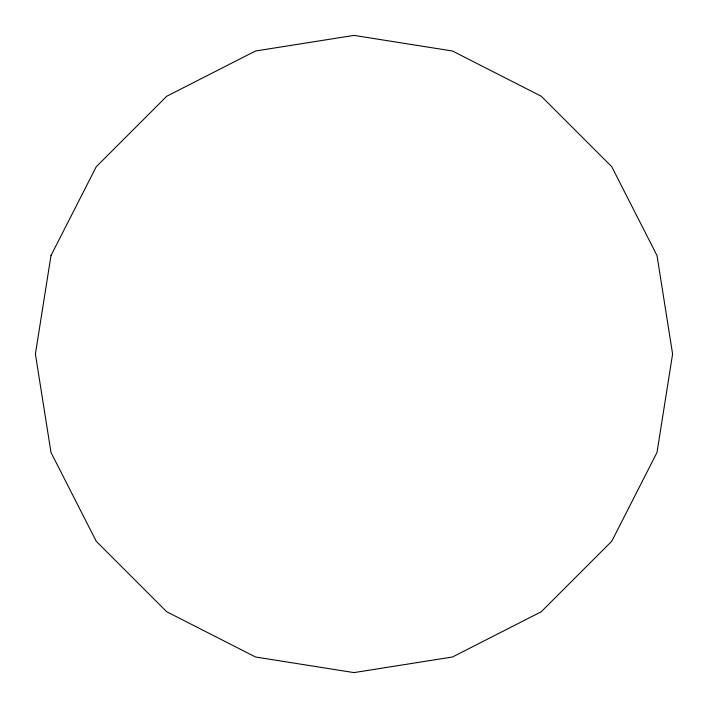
<?xml version="1.0" encoding="UTF-8"?>
<svg xmlns="http://www.w3.org/2000/svg" width="708" height="708" viewBox="0 0 708 708"><rect width="100%" height="100%" fill="white"/><g stroke="black" fill="none" stroke-linecap="round" stroke-linejoin="round"><path stroke-width="1.06" d="M50.994 255.544L35.4 354L50.994 452.456L96.244 541.266L166.734 611.756L255.544 657.006L354 672.6L452.456 657.006L541.266 611.756L611.756 541.266L657.006 452.456L672.6 354L657.006 255.544L611.756 166.734L541.266 96.244L452.456 50.994L354 35.4L255.544 50.994L166.734 96.244L96.244 166.734L50.994 255.544"/></g></svg>
